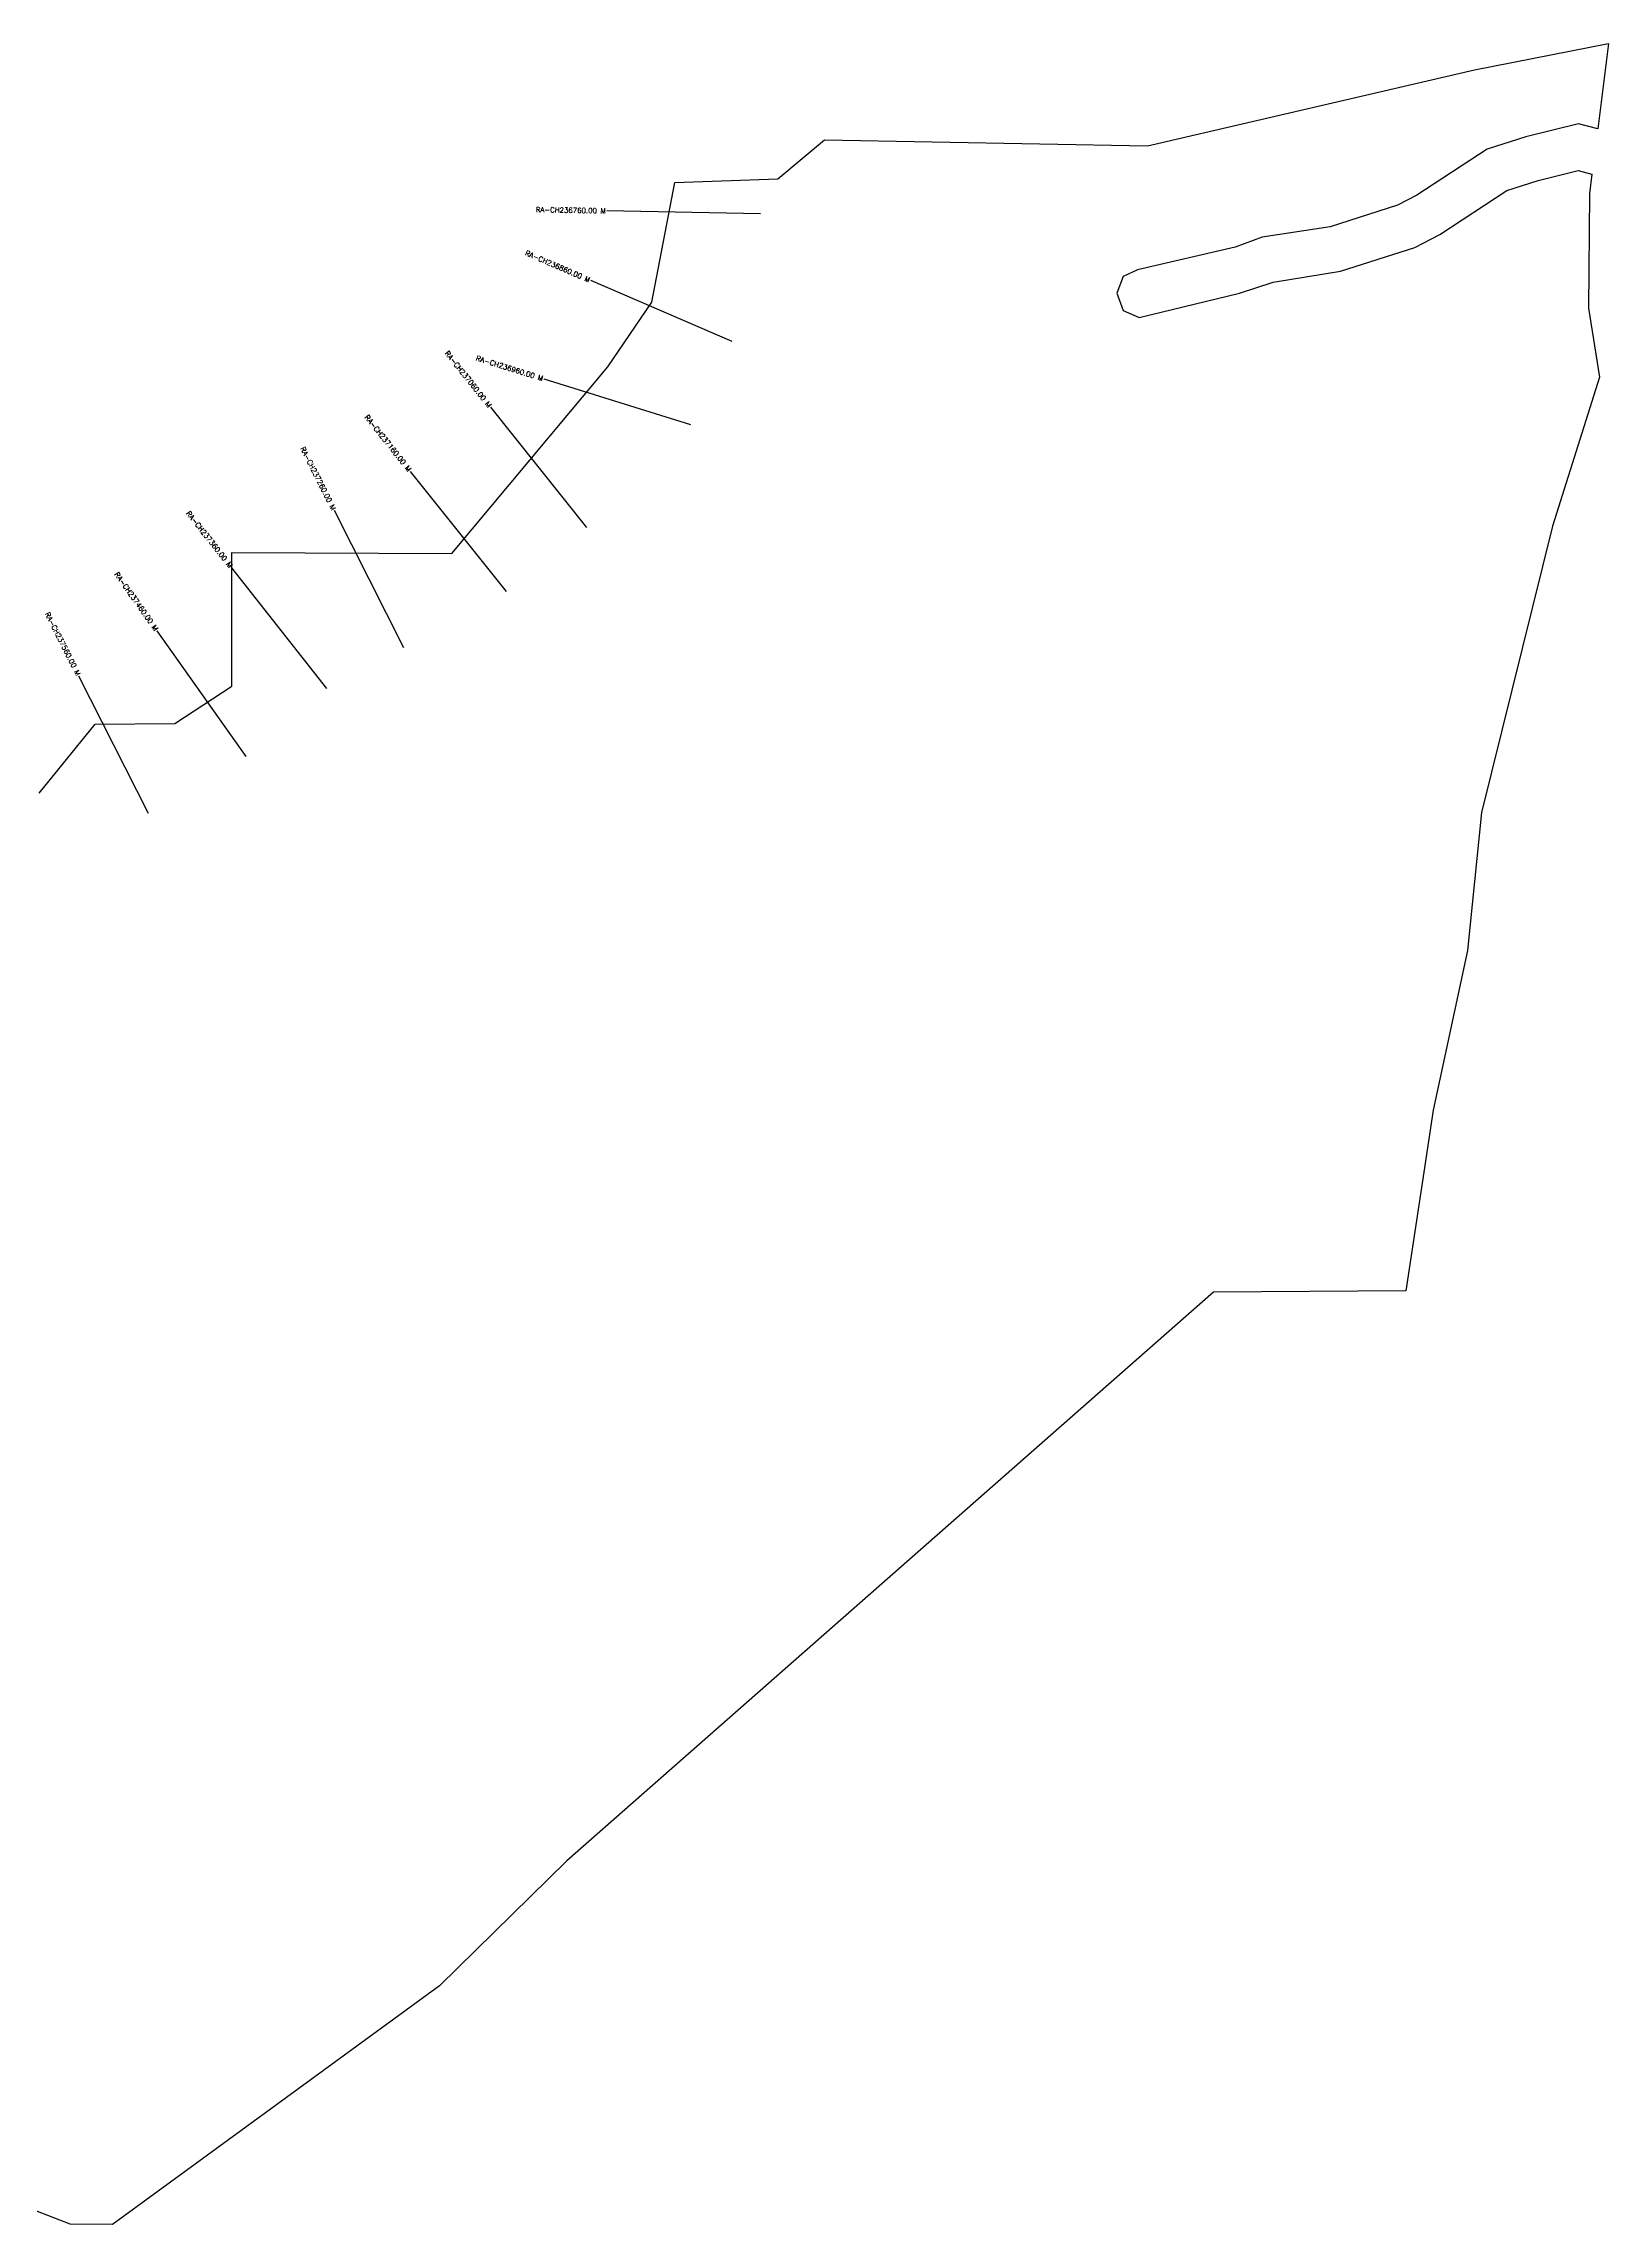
# Model space of a CAD drawing. Header units: metres. Extents: x 278749 to 282138, y 2048779 to 2051441.
# Drawn here: x 280612 to 282138, y 2048779 to 2050905 of the extents above; entities that cross this region are included whole.
import ezdxf
from ezdxf.enums import TextEntityAlignment as Align

# ---------------------------------------------------------------- set-up
doc = ezdxf.new("R2010")
doc.units = ezdxf.units.M
doc.layers.add('CS', color=134, linetype='Continuous')
doc.layers.add('CSMark', color=6, linetype='Continuous')
doc.styles.get("Standard").update_dxf_attribs({"font": 'simplex.shx'})

msp = doc.modelspace()

# ---------------------------------------------------------------- linework, layer by layer
at = {"color": 6, "flags": 128}
for points in [[(281227.6, 2050769.6), (281327.9, 2050772.9), (281373.5, 2050810.9), (281688.3, 2050805.3), (282007, 2050879.4), (282137.6, 2050904.8), (282127.2, 2050821.8), (282108.3, 2050826.7), (282057, 2050814.1), (282019.3, 2050801.8), (281951, 2050757), (281931.9, 2050747.3), (281866.3, 2050726.3), (281799.9, 2050716), (281773.6, 2050706.3), (281678.5, 2050684.3), (281664.5, 2050677.8), (281658.5, 2050661.5), (281664.6, 2050644.8), (281680.2, 2050638), (281778, 2050661.7), (281810.8, 2050672.3), (281876.5, 2050683.1), (281948.8, 2050706.2), (281973.3, 2050718.7), (282038.7, 2050761.6), (282069, 2050771.5), (282108, 2050781.1), (282121.6, 2050777.6), (282119.2, 2050758.7), (282118.3, 2050646.9), (282129, 2050579.6), (282083.1, 2050434.6), (282013.8, 2050155.5), (282000.2, 2050020.9), (281966.7, 2049865.1), (281957.6, 2049804.7), (281940.1, 2049689.1), (281752.7, 2049687.8), (281122, 2049133.5), (280997.9, 2049011.5), (280679.1, 2048779.1), (280638.1, 2048779.4), (280562.2, 2048808.6)], [(280607.7, 2050174.1), (280662.2, 2050241.6), (280739.9, 2050242.2), (280795.4, 2050278.5), (280795.5, 2050408.8), (281010.1, 2050407.9), (281162, 2050589.7), (281205.1, 2050652.9), (281227.6, 2050769.6)]]:
    msp.add_lwpolyline(points, dxfattribs=at)
at = {"layer": 'CS'}
for p, q in [((281311.1, 2050739), (281161.1, 2050741.7)), ((281283.2, 2050614.4), (281145.4, 2050673.8)), ((281243.1, 2050533.2), (281099.9, 2050577.9)), ((281141.5, 2050433), (281047.9, 2050550.3)), ((281063.3, 2050370.7), (280969.8, 2050487.9)), ((280963.3, 2050315.8), (280895.6, 2050449.6)), ((280888.2, 2050276.2), (280795.4, 2050394)), ((280809.4, 2050210), (280722.8, 2050332.4)), ((280714.2, 2050154.5), (280646.5, 2050288.4))]:
    msp.add_line(p, q, dxfattribs=at)

# ---------------------------------------------------------------- texts
at = {"layer": 'CSMark'}
for s, rotation, p in [('RA-CH236760.00 M', 358.959, (281160.1, 2050741.8)), ('RA-CH236860.00 M', 336.6687, (281144.5, 2050674.2)), ('RA-CH237060.00 M', 308.5837, (281047.3, 2050551.1)), ('RA-CH236960.00 M', 342.6859, (281098.9, 2050578.2)), ('RA-CH237160.00 M', 308.5837, (280969.1, 2050488.7)), ('RA-CH237260.00 M', 296.8363, (280895.1, 2050450.5)), ('RA-CH237360.00 M', 308.2332, (280794.8, 2050394.8)), ('RA-CH237460.00 M', 305.2818, (280722.2, 2050333.3)), ('RA-CH237560.00 M', 296.831, (280646.1, 2050289.3))]:
    msp.add_text(s, height=5, rotation=rotation, dxfattribs=at).set_placement(p, align=Align.MIDDLE_RIGHT)

doc.saveas('drawing.dxf')
